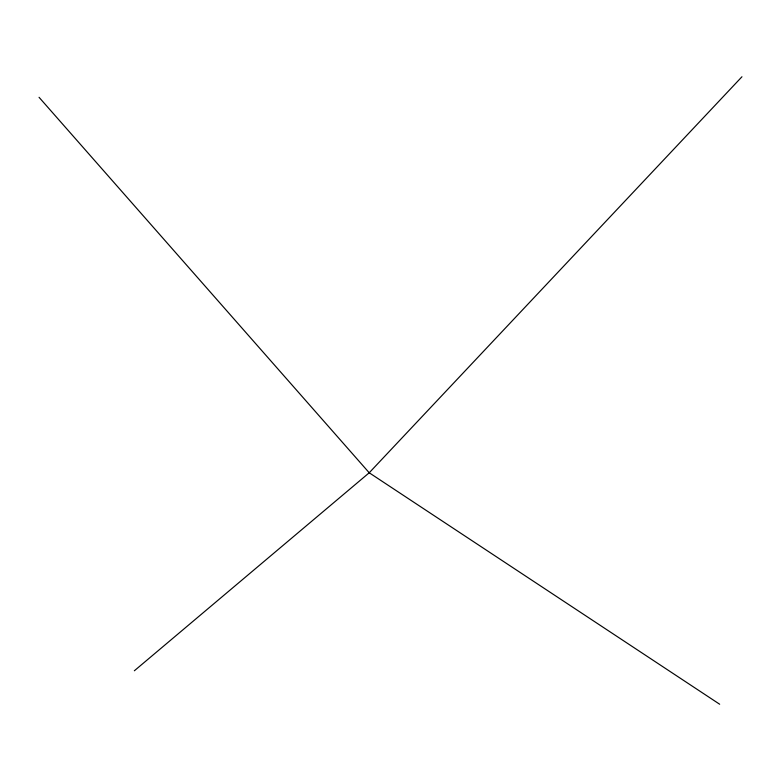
<?xml version="1.0" encoding="UTF-8"?>
<svg xmlns="http://www.w3.org/2000/svg" width="781" height="781" viewBox="0 0 781 781"><rect width="100%" height="100%" fill="white"/><g stroke="black" fill="none" stroke-linecap="round" stroke-linejoin="round"><path stroke-width="1.17" d="M741.95 76.763L369.218 472.778L134.342 670.772M719.672 704.237L369.218 472.778L39.05 97.303"/></g></svg>
